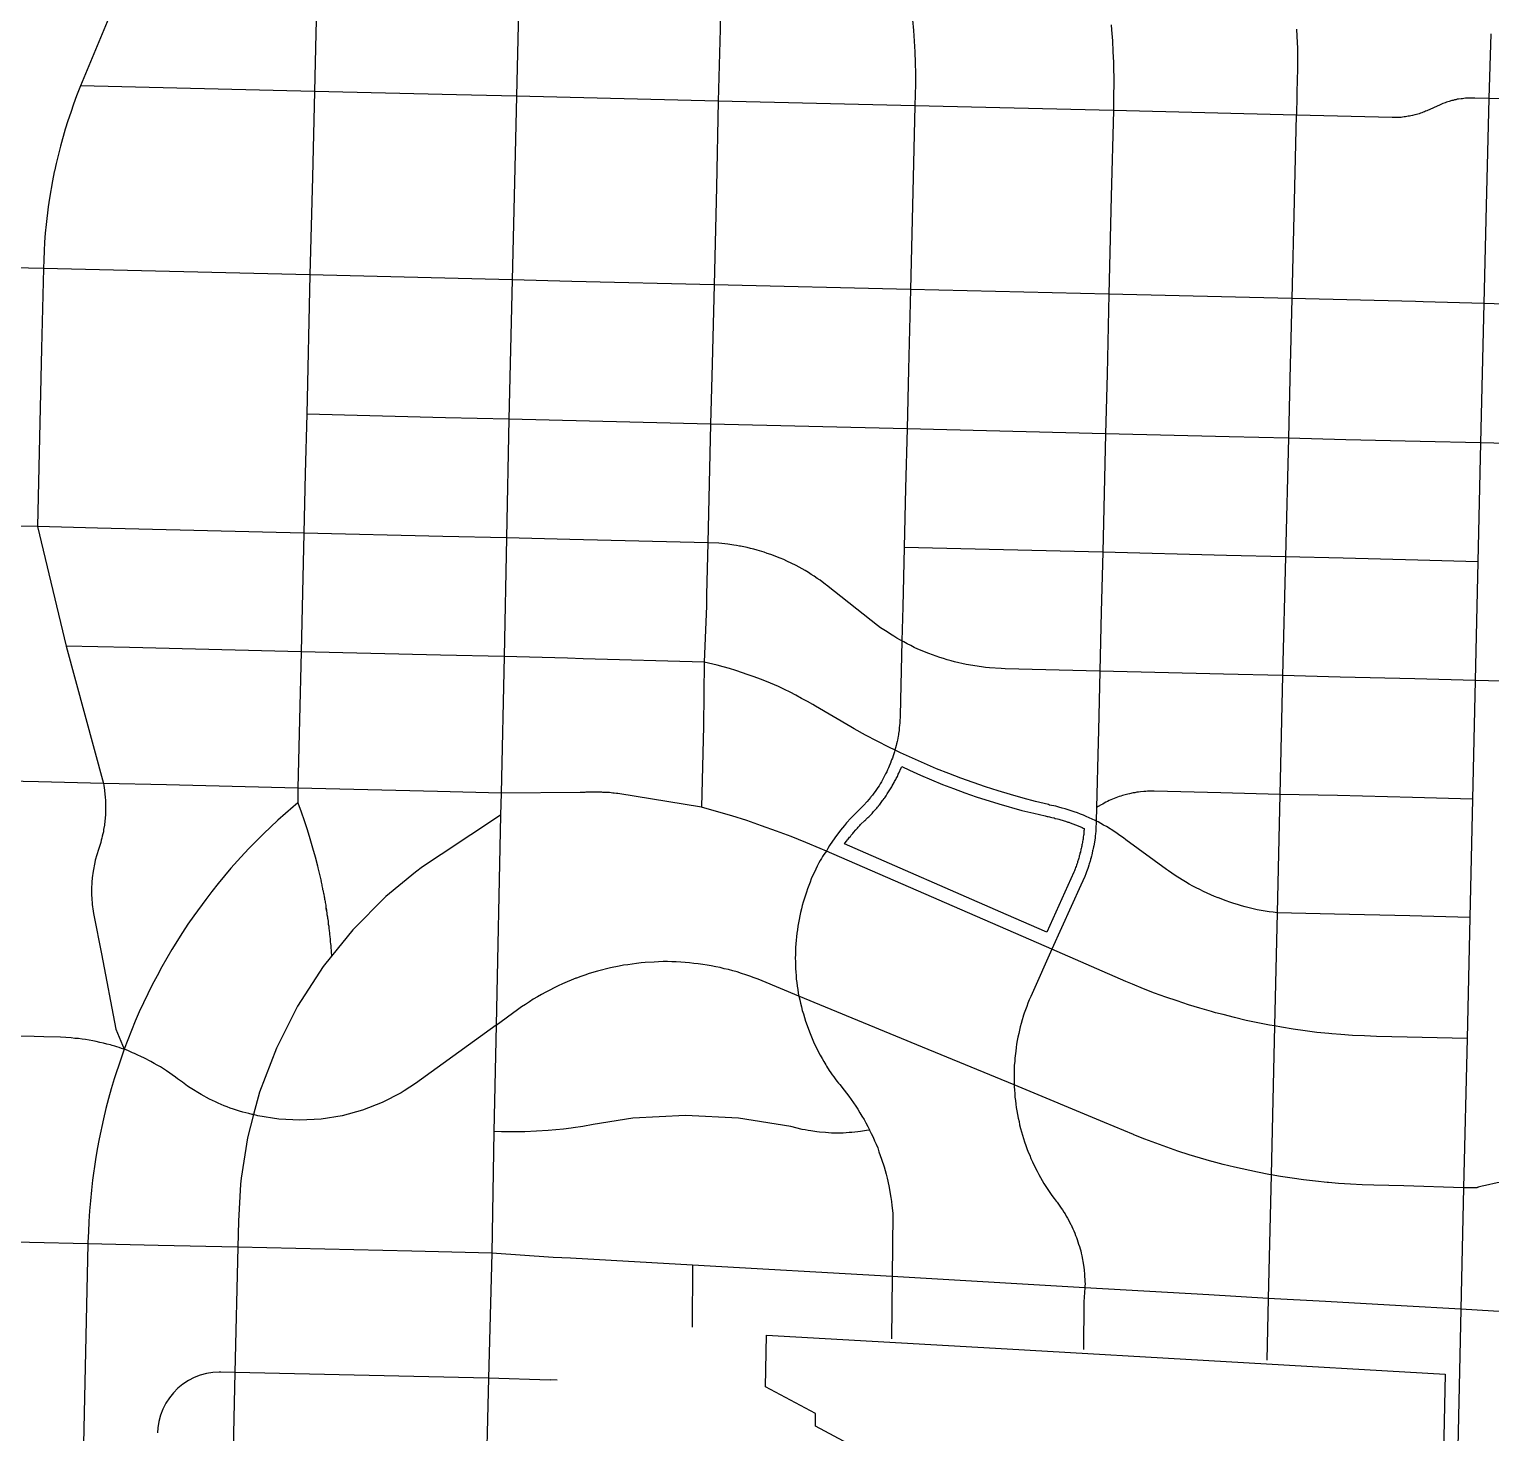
# Model space of a CAD drawing. Extents: x 1 to 394, y 101 to 384.
# Drawn here: x 197.15 to 225.14, y 202.04 to 228.93 of the extents above; entities that cross this region are included whole.
import ezdxf

# ---------------------------------------------------------------- set-up
doc = ezdxf.new("R2010")
doc.units = 0
doc.layers.get('0').update_dxf_attribs({"linetype": 'CONTINUOUS'})

msp = doc.modelspace()

# ---------------------------------------------------------------- linework, layer by layer
at = {"color": 4}
for points in [[(199.149342, 230.31514), (198.670533, 229.148809), (198.130342, 227.843338)], [(202.722009, 229.967288), (202.660617, 229.860888), (202.636101, 228.845974)], [(206.519754, 229.287947), (206.47879, 227.642806)], [(210.382977, 229.193826), (210.382977, 228.931913), (210.346099, 227.548685)], [(214.062043, 229.107887), (214.082472, 228.90327), (214.106987, 228.494025), (214.115368, 228.285311), (214.119559, 228.080694), (214.119559, 227.876077), (214.115368, 227.671449), (214.106987, 227.466832), (214.106987, 227.458451)], [(217.86797, 229.013756), (217.876351, 228.91559), (217.892694, 228.706887), (217.904952, 228.498174), (217.913333, 228.293546), (217.921714, 227.876129), (217.917524, 227.667416), (217.917524, 227.622367), (217.913333, 227.368635)], [(202.63607, 228.845974), (202.611555, 227.736928)], [(221.420176, 228.927816), (221.428557, 228.792774), (221.436938, 228.559503), (221.436938, 228.097059), (221.432748, 228.023408), (221.416404, 227.282686)], [(225.140163, 228.837792), (225.103286, 227.601885)], [(198.130342, 227.843338), (198.118084, 227.810651), (198.056692, 227.655137), (197.995299, 227.495538), (197.942079, 227.335928), (197.888858, 227.172232), (197.835637, 227.012632), (197.745644, 226.68524), (197.663822, 226.357849), (197.631135, 226.210517)], [(202.611513, 227.736928), (198.130342, 227.843338)], [(202.611513, 227.736928), (202.57055, 226.091787)], [(205.332961, 227.671449), (202.611513, 227.736928)], [(206.478832, 227.642806), (205.332961, 227.671407)], [(206.478832, 227.642806), (206.441955, 225.997665)], [(210.346141, 227.548685), (206.478832, 227.642764)], [(225.103328, 227.601885), (224.833232, 227.610266), (224.706361, 227.610266), (224.67776, 227.606076), (224.653245, 227.606076), (224.624644, 227.601885), (224.600129, 227.597694), (224.571528, 227.597694), (224.522393, 227.589313), (224.493793, 227.585123), (224.469277, 227.576741), (224.444762, 227.572551), (224.420247, 227.564169), (224.391646, 227.559979), (224.342511, 227.543635), (224.317996, 227.539445), (224.293481, 227.531064), (224.268966, 227.518806), (224.219831, 227.502463), (224.195316, 227.490205), (224.170801, 227.481824), (223.91707, 227.367232), (223.892555, 227.35885), (223.868039, 227.346593), (223.843524, 227.338212), (223.819009, 227.325954), (223.794494, 227.317573), (223.765893, 227.309192), (223.716758, 227.292848), (223.688157, 227.288658), (223.639022, 227.272314), (223.610421, 227.268124), (223.585906, 227.263933), (223.557305, 227.259742), (223.53279, 227.255552), (223.504189, 227.251361), (223.479674, 227.24717), (223.451073, 227.24298), (223.426558, 227.238789), (223.373337, 227.238789), (223.344736, 227.234599), (223.254743, 227.234599), (221.417253, 227.279648)], [(225.103328, 227.601885), (225.054193, 225.547499)], [(226.253295, 227.569146), (225.103328, 227.601833)], [(210.346141, 227.548685), (210.309264, 225.903534)], [(214.107061, 227.45865), (210.346141, 227.548643)], [(214.107061, 227.45865), (214.070183, 225.813509)], [(217.912987, 227.368614), (214.107061, 227.458608)], [(217.912987, 227.368614), (217.872024, 225.723473)], [(221.416079, 227.282675), (217.912987, 227.368583)], [(221.416079, 227.282675), (221.375116, 225.637534)], [(197.631062, 226.210465), (197.626871, 226.194121), (197.594184, 226.026329), (197.536878, 225.690755), (197.512363, 225.522963), (197.471399, 225.187389), (197.455056, 225.019597), (197.442798, 224.851815), (197.434417, 224.684023), (197.426036, 224.512145), (197.421845, 224.344353)], [(202.570592, 226.091787), (202.525543, 224.221568)], [(206.441997, 225.997665), (206.396948, 224.127436)], [(210.309316, 225.903534), (210.264267, 224.033315)], [(214.070225, 225.813509), (214.025176, 223.943279)], [(217.872066, 225.723473), (217.827017, 223.853244), (217.790171, 222.318599)], [(221.375158, 225.637534), (221.330109, 223.767305)], [(225.054224, 225.547499), (225.009175, 223.67727)], [(197.422359, 224.344332), (195.106059, 224.397552)], [(197.422359, 224.344332), (197.385481, 222.813783)], [(202.525574, 224.221568), (197.422359, 224.344332)], [(202.525574, 224.221568), (202.464181, 221.553319)], [(206.396979, 224.127436), (202.525574, 224.221515)], [(206.396979, 224.127436), (206.335587, 221.459198)], [(207.538764, 224.098793), (206.396979, 224.127394)], [(210.264298, 224.033315), (207.538764, 224.098793)], [(210.264298, 224.033315), (210.227421, 222.51913)], [(214.025207, 223.943279), (210.264298, 224.033273)], [(214.025207, 223.943279), (213.98833, 222.41272), (213.959781, 221.275042)], [(217.827048, 223.853244), (214.025207, 223.943237)], [(221.33014, 223.767305), (217.827048, 223.853213)], [(221.33014, 223.767305), (221.293263, 222.23266)], [(223.695543, 223.710009), (221.33014, 223.767315)], [(223.846961, 223.705923), (223.695543, 223.710114)], [(225.009207, 223.67727), (223.846961, 223.705871)], [(225.009207, 223.67727), (224.943728, 221.004936)], [(229.580413, 223.525852), (225.009207, 223.67727)], [(197.385523, 222.813783), (197.303701, 219.400716)], [(210.227463, 222.51913), (210.198862, 221.365066)], [(217.790213, 222.318599), (217.761612, 221.18091)], [(221.293305, 222.23266), (221.264704, 221.094971)], [(202.464192, 221.553319), (202.435591, 220.41563)], [(205.120151, 221.487841), (202.464192, 221.553319)], [(206.335597, 221.459198), (205.120151, 221.487841)], [(206.335597, 221.459198), (206.286462, 219.18382)], [(210.19882, 221.365066), (206.335597, 221.459146)], [(210.19882, 221.365066), (210.170219, 220.227388)], [(213.959729, 221.275042), (210.19882, 221.365035)], [(213.959729, 221.275042), (213.931128, 220.137353)], [(217.76157, 221.18091), (213.959729, 221.274989)], [(217.76157, 221.18091), (217.732969, 220.043221)], [(220.131069, 221.123614), (217.76157, 221.18092)], [(221.264662, 221.094971), (220.131069, 221.123572)], [(221.264662, 221.094971), (221.211441, 218.823689)], [(222.365515, 221.066328), (221.264662, 221.094929)], [(223.789664, 221.033589), (222.365515, 221.066328)], [(224.943728, 221.004936), (223.789664, 221.033536)], [(224.943728, 221.004936), (224.890508, 218.729568)], [(229.514935, 220.890354), (224.943728, 221.004936)], [(202.435539, 220.41563), (202.406938, 219.277952)], [(210.170167, 220.227388), (210.145652, 219.089699)], [(213.931086, 220.137353), (213.906571, 218.999664)], [(217.732917, 220.043221), (217.708402, 218.909628)], [(197.30367, 219.400716), (196.182356, 219.425231)], [(197.30367, 219.400716), (197.85615, 217.11307)], [(198.453637, 219.372073), (197.30367, 219.400674)], [(202.406896, 219.277952), (198.453637, 219.372031)], [(202.406896, 219.277952), (202.382381, 218.140263)], [(205.071048, 219.212473), (202.406896, 219.277952)], [(206.286483, 219.18382), (206.241434, 216.912538), (205.02603, 216.941139)], [(206.286483, 219.18382), (205.071048, 219.212421)], [(207.501929, 219.155177), (206.286483, 219.183778)], [(210.14562, 219.089699), (207.501929, 219.155177)], [(210.14562, 219.089699), (210.121105, 218.095245)], [(212.420988, 218.279402), (212.400558, 218.291659), (212.294159, 218.373481), (212.240938, 218.410358), (212.183631, 218.451322), (212.126325, 218.484008), (212.073104, 218.520886), (212.011711, 218.557763), (211.839823, 218.655928), (211.655666, 218.741836), (211.59836, 218.770437), (211.532881, 218.794952), (211.348714, 218.868602), (211.283236, 218.889031), (211.221843, 218.909461), (211.090887, 218.950424), (211.025408, 218.966767), (210.964016, 218.983111), (210.898537, 218.999454), (210.767581, 219.023969), (210.751237, 219.02816), (210.693931, 219.036541), (210.64071, 219.048798), (210.526128, 219.065142), (210.468821, 219.069333), (210.411515, 219.077714), (210.354208, 219.081904), (210.145494, 219.090286)], [(213.906529, 218.999664), (213.877928, 217.861975)], [(217.70837, 218.909628), (213.902433, 218.999622)], [(217.70837, 218.909628), (217.679769, 217.767853)], [(220.077869, 218.848246), (217.70837, 218.909639)], [(222.312316, 218.795046), (221.211462, 218.823647), (220.077869, 218.848204)], [(221.211462, 218.823689), (221.154155, 216.548322)], [(223.740561, 218.758211), (222.312316, 218.795088)], [(224.890528, 218.729568), (223.740561, 218.758169)], [(224.890528, 218.729568), (224.841394, 216.45419)], [(202.382339, 218.140263), (202.353738, 217.002574)], [(210.121063, 218.095245), (210.116873, 217.886532)], [(213.861512, 217.211287), (213.832911, 217.227631), (213.767432, 217.264508), (213.70604, 217.301385), (213.640561, 217.342349), (213.579169, 217.383312), (213.513691, 217.424275), (213.452298, 217.465239), (213.394991, 217.510288), (213.272217, 217.600281), (213.272217, 217.604472), (212.420998, 218.279716)], [(210.116967, 217.886532), (210.076004, 216.806139)], [(213.877886, 217.861975), (213.861543, 217.211287)], [(217.679717, 217.767853), (217.651074, 216.634261)], [(197.85615, 217.11307), (198.56823, 214.481657)], [(199.071586, 217.084427), (197.85615, 217.113028)], [(202.353696, 217.002574), (199.071586, 217.084395)], [(202.353696, 217.002574), (202.325095, 215.697103)], [(205.02603, 216.941192), (202.353696, 217.002584)], [(213.861512, 217.211287), (213.836996, 216.077695)], [(217.651074, 216.634261), (215.838141, 216.67931), (215.760405, 216.6835), (215.539413, 216.695758), (215.461677, 216.704139), (215.388027, 216.71252), (215.093374, 216.761655), (214.872393, 216.81079), (214.802828, 216.831219), (214.729178, 216.851649), (214.659614, 216.872078), (214.585964, 216.896593), (214.37725, 216.970243), (214.168537, 217.056151), (214.098973, 217.088838), (214.033494, 217.121524), (213.96393, 217.154211), (213.898452, 217.191089), (213.861574, 217.211518)], [(206.241465, 216.912538), (206.184159, 214.2975)], [(207.456911, 216.879799), (206.241465, 216.912486)], [(210.076045, 216.806139), (207.759746, 216.871617), (207.456911, 216.879998)], [(210.076045, 216.806139), (210.059702, 215.578425)], [(213.730555, 215.120076), (213.611877, 215.177383), (213.386799, 215.291975), (213.165807, 215.406557), (212.948911, 215.529332), (212.883433, 215.566209), (212.204092, 215.963165), (212.159043, 215.991766), (212.052643, 216.053159), (211.942147, 216.110465), (211.831651, 216.171858), (211.721155, 216.229164), (211.610659, 216.282385), (211.496077, 216.335606), (211.266903, 216.433771), (211.152311, 216.47882), (211.033632, 216.523869), (210.91905, 216.564833), (210.681694, 216.646654), (210.563005, 216.683532), (210.440241, 216.716219), (210.321563, 216.748905), (210.076014, 216.806212)], [(217.651074, 216.634261), (217.626559, 215.496572)], [(220.020573, 216.576964), (217.651074, 216.634261)], [(221.154166, 216.548322), (220.020573, 216.576923)], [(221.154166, 216.548322), (221.100945, 214.272943)], [(222.255019, 216.519668), (221.154166, 216.548269)], [(223.687361, 216.482843), (222.255019, 216.519721)], [(224.841414, 216.45419), (223.687361, 216.482791)], [(224.841414, 216.45419), (224.788194, 214.182908)], [(229.911891, 216.327329), (224.841414, 216.45419)], [(213.836955, 216.077695), (213.828573, 215.77486), (213.828573, 215.733897), (213.824383, 215.709381), (213.824383, 215.668418), (213.820192, 215.647989), (213.820192, 215.62756), (213.816001, 215.603045), (213.816001, 215.582615), (213.811811, 215.562186), (213.811811, 215.537671), (213.80762, 215.517242), (213.80762, 215.496813), (213.795363, 215.43542), (213.795363, 215.414991), (213.791172, 215.390476), (213.774829, 215.308654), (213.770638, 215.284139), (213.758381, 215.243176), (213.749999, 215.206298), (213.741618, 215.165335), (213.72936, 215.124372), (213.72936, 215.120181)], [(202.325043, 215.697103), (202.292356, 214.391622)], [(210.059681, 215.578425), (210.022804, 214.027405)], [(217.618335, 215.271494), (217.589734, 214.019212)], [(217.626517, 215.496572), (217.618136, 215.271494)], [(213.730555, 215.120076), (213.726364, 215.115886), (213.717983, 215.087285), (213.705725, 215.046321), (213.693468, 215.009444), (213.68121, 214.968481), (213.664867, 214.931603), (213.652609, 214.894726), (213.648419, 214.886345), (213.607456, 214.783989), (213.587026, 214.743026), (213.570683, 214.706148), (213.550254, 214.665185), (213.529824, 214.628308), (213.509395, 214.587344), (213.468432, 214.513694), (213.443917, 214.476817), (213.423488, 214.435854), (213.398972, 214.403167), (213.349837, 214.329517), (213.321237, 214.292639), (213.296721, 214.259953), (213.26812, 214.227266)], [(217.581499, 213.761395), (217.56107, 213.769776), (217.507849, 213.798377), (217.393267, 213.847512), (217.340047, 213.872027), (217.28274, 213.896542), (217.225433, 213.916972), (217.164041, 213.937401), (217.049448, 213.978364), (216.988056, 213.994708), (216.930749, 214.011051), (216.869357, 214.027394), (216.81205, 214.043738), (216.689275, 214.068253), (216.668846, 214.076634), (216.423297, 214.133941), (216.181855, 214.199419), (215.940402, 214.268983), (215.703035, 214.338548), (215.461593, 214.416283), (215.228322, 214.498105), (214.990966, 214.584013), (214.757695, 214.66992), (214.524425, 214.764), (214.295251, 214.862165), (213.836902, 215.066782), (213.730502, 215.120003)], [(197.328227, 214.5103), (196.145531, 214.538901)], [(198.56823, 214.481657), (197.328227, 214.510258)], [(198.56823, 214.481657), (198.576611, 214.440694), (198.580802, 214.395645), (198.589183, 214.354681), (198.597564, 214.27286), (198.601755, 214.227811), (198.610136, 214.145989), (198.610136, 213.892258), (198.601755, 213.810436), (198.597564, 213.765387), (198.589183, 213.683565), (198.57284, 213.601743), (198.568649, 213.556694), (198.560268, 213.515731), (198.54801, 213.474768), (198.539629, 213.433804), (198.527371, 213.392841), (198.51899, 213.351878), (198.506733, 213.310915)], [(199.779579, 214.453014), (198.56823, 214.481615)], [(202.292303, 214.391622), (199.779579, 214.453014)], [(204.170715, 214.346604), (202.292303, 214.391653)], [(202.292303, 214.391622), (202.292303, 214.109248)], [(204.968734, 214.326143), (204.170715, 214.346573)], [(206.18418, 214.2975), (204.968734, 214.326101)], [(206.18418, 214.2975), (206.175798, 213.871891)], [(207.70246, 214.309779), (206.18418, 214.297521)], [(210.022846, 214.027405), (208.418626, 214.289318), (208.394111, 214.289318), (208.353148, 214.2977), (208.328632, 214.2977), (208.291755, 214.30189), (208.263154, 214.306081), (208.222191, 214.306081), (208.201762, 214.310271), (208.136283, 214.310271), (208.111768, 214.314462), (207.808933, 214.314462), (207.788504, 214.310271), (207.702597, 214.310271)], [(213.26812, 214.227926), (213.259739, 214.211582), (213.227052, 214.174705), (213.194366, 214.133742), (213.128887, 214.060092), (212.883349, 213.814543), (212.801527, 213.724549), (212.76465, 213.6795), (212.723686, 213.630365), (212.686809, 213.585316), (212.576313, 213.437995), (212.478148, 213.290663), (212.445461, 213.237443), (212.41686, 213.184222)], [(219.967373, 214.301597), (218.690545, 214.334284), (218.563675, 214.334284), (218.530988, 214.330093), (218.49411, 214.330093), (218.428632, 214.321712), (218.391755, 214.317521), (218.359068, 214.313331), (218.32219, 214.304949), (218.289504, 214.300759), (218.224025, 214.284415), (218.187148, 214.276034), (218.088983, 214.251519), (218.056296, 214.239261), (218.023609, 214.23088), (217.892652, 214.181745), (217.864051, 214.165402), (217.831365, 214.153144), (217.798678, 214.136801), (217.770077, 214.120457), (217.73739, 214.104114), (217.708789, 214.087771), (217.676102, 214.071427), (217.618796, 214.038741), (217.590195, 214.018311)], [(221.100966, 214.272943), (219.967373, 214.301544)], [(221.100966, 214.272943), (221.051831, 212.001662)], [(222.20182, 214.248386), (221.100966, 214.272902)], [(223.638247, 214.211561), (222.20182, 214.248439)], [(224.788215, 214.182908), (223.638247, 214.211509)], [(224.788215, 214.182908), (224.73908, 211.915723)], [(202.292303, 214.109248), (202.20231, 214.031512), (202.054978, 213.908748), (201.911743, 213.777791), (201.633465, 213.515878), (201.498412, 213.380824), (201.363359, 213.241686)], [(202.292303, 214.109248), (202.353696, 213.93737), (202.415088, 213.769577), (202.472395, 213.597699), (202.525616, 213.425821), (202.574751, 213.249847), (202.623886, 213.077969), (202.668935, 212.901994), (202.677316, 212.865117)], [(206.175987, 213.871891), (205.038308, 213.122986), (204.678178, 212.88562), (204.547221, 212.783264)], [(206.175987, 213.871891), (206.090079, 209.849069)], [(212.416902, 213.184368), (212.298213, 213.237589), (212.019935, 213.352182), (211.741647, 213.462667), (211.459273, 213.569077), (211.172813, 213.671433), (210.890429, 213.769598), (210.603969, 213.859592), (210.313402, 213.945499), (210.022846, 214.027321)], [(217.589692, 214.019212), (217.581311, 213.761395)], [(217.581499, 213.761395), (217.577309, 213.605881), (217.573118, 213.581366), (217.573118, 213.552765), (217.568927, 213.532336), (217.568927, 213.507821), (217.564737, 213.483306), (217.560546, 213.462877), (217.560546, 213.434276), (217.536031, 213.286955), (217.53184, 213.266525), (217.52765, 213.237925), (217.519269, 213.209324), (217.515078, 213.19298), (217.506697, 213.143845), (217.498316, 213.115244), (217.494125, 213.090729), (217.477782, 213.041594), (217.481972, 213.053852), (217.465629, 212.992459), (217.449285, 212.943324), (217.445095, 212.918809), (217.428751, 212.869674), (217.42037, 212.853331), (217.411989, 212.820644), (217.399731, 212.792043), (217.383388, 212.75108), (217.367045, 212.701945), (217.289309, 212.534163)], [(219.922356, 212.288132), (219.848706, 212.316733), (219.779141, 212.345334), (219.709577, 212.378021), (219.635927, 212.410708), (219.566363, 212.447585), (219.496799, 212.480272), (219.43132, 212.517149), (219.361756, 212.554027), (219.296278, 212.59499), (219.226714, 212.635953), (219.095757, 212.717775), (219.030279, 212.762824), (218.968886, 212.807873), (218.932009, 212.836474), (218.150354, 213.401222), (218.138097, 213.41348), (218.088962, 213.450357), (218.035741, 213.487235), (217.986606, 213.524112), (217.937471, 213.556799), (217.777861, 213.654964), (217.72464, 213.683565), (217.671419, 213.716252), (217.618199, 213.744853), (217.581321, 213.761196)], [(198.506837, 213.311229), (198.474151, 213.21715), (198.412758, 213.012532), (198.404377, 212.967483), (198.37169, 212.803787), (198.363309, 212.758738), (198.359118, 212.717775), (198.354928, 212.672726), (198.346546, 212.590904), (198.346546, 212.545855), (198.342356, 212.504892), (198.342356, 212.333014), (198.346546, 212.29205), (198.346546, 212.247001), (198.350737, 212.206038), (198.354928, 212.160989), (198.359118, 212.120026), (198.367499, 212.079062), (198.37169, 212.034013), (198.380071, 211.99305), (198.388452, 211.960363), (198.531688, 211.215544)], [(201.363328, 213.241665), (201.269249, 213.143499), (201.138292, 213.000264), (201.011432, 212.857029), (200.765882, 212.562376), (200.643108, 212.410959), (200.528526, 212.259542), (200.299352, 211.948514), (200.188856, 211.788915), (200.082456, 211.629305), (199.877839, 211.301913), (199.78376, 211.134131), (199.685594, 210.966339), (199.595601, 210.798557), (199.505607, 210.626669), (199.4197, 210.454791), (199.337878, 210.278816), (199.256056, 210.106938), (199.17832, 209.926867), (199.10467, 209.750904), (198.965532, 209.390773)], [(212.416902, 213.184368), (212.367767, 213.11889), (212.343252, 213.082013), (212.322823, 213.045135), (212.298307, 213.008258), (212.273792, 212.959123), (212.241106, 212.89773), (212.212505, 212.840424), (212.126597, 212.656267), (212.102082, 212.590789), (212.077567, 212.529396), (212.053052, 212.463918), (212.032623, 212.402525), (211.97123, 212.20609), (211.954887, 212.144698), (211.938543, 212.07922), (211.9222, 212.009655), (211.905856, 211.944177), (211.893599, 211.878699)], [(216.734377, 211.305957), (212.416902, 213.184368)], [(202.676991, 212.865159), (202.738384, 212.611428), (202.734193, 212.615618), (202.746451, 212.566483), (202.750641, 212.541968), (202.754832, 212.521539), (202.763213, 212.472404), (202.767404, 212.451975), (202.775785, 212.42746), (202.779976, 212.40703), (202.784166, 212.382515), (202.788357, 212.362086), (202.796738, 212.312951), (202.800929, 212.292522), (202.805119, 212.268007), (202.80931, 212.247577), (202.813501, 212.223062), (202.817691, 212.202633), (202.826072, 212.153498), (202.826072, 212.133069), (202.830263, 212.108554), (202.834454, 212.088125), (202.838644, 212.06361), (202.842835, 212.047266), (202.834454, 212.084144), (202.850797, 211.99415), (202.850797, 211.973721), (202.859178, 211.924586), (202.863369, 211.904157), (202.86756, 211.879642), (202.87175, 211.834592), (202.875941, 211.810077), (202.875941, 211.789648), (202.880131, 211.765133), (202.884322, 211.74879), (202.888513, 211.70374), (202.888513, 211.695359), (202.892703, 211.670844), (202.892703, 211.650415), (202.896894, 211.6259), (202.901084, 211.605471), (202.901084, 211.580955), (202.905275, 211.55644), (202.905275, 211.536011), (202.909466, 211.511496), (202.909466, 211.486981), (202.913656, 211.466552), (202.913656, 211.442037), (202.917847, 211.417521), (202.917847, 211.413331), (202.922038, 211.372368), (202.922038, 211.351938), (202.938381, 211.171868)], [(204.547221, 212.783316), (203.978376, 212.316775), (203.344053, 211.678366), (202.934808, 211.170904)], [(217.290943, 212.533681), (216.734377, 211.305957)], [(221.051852, 212.001662), (220.974116, 212.013919), (220.89638, 212.022301), (220.818644, 212.034558), (220.744994, 212.050901), (220.667258, 212.063159), (220.589522, 212.079502), (220.515872, 212.099932), (220.438137, 212.116275), (220.364486, 212.136704), (220.290836, 212.161219), (220.217186, 212.181649), (220.13945, 212.206164), (220.069886, 212.230679), (219.922565, 212.287985)], [(221.051852, 212.001662), (220.998631, 209.83679)], [(222.14862, 211.977115), (221.051852, 212.00163)], [(224.739101, 211.915723), (223.589144, 211.944324), (222.14862, 211.977063)], [(224.739101, 211.915723), (224.68588, 209.595337)], [(211.893075, 211.878898), (211.86856, 211.747941), (211.860179, 211.678377), (211.851797, 211.612898), (211.843416, 211.543334), (211.835035, 211.477856), (211.830844, 211.408292), (211.826654, 211.342813), (211.822463, 211.273249), (211.822463, 211.207771), (211.818273, 211.138207), (211.822463, 211.072728), (211.822463, 211.003164), (211.826654, 210.937686), (211.830844, 210.868121), (211.835035, 210.802643), (211.839226, 210.733079), (211.847607, 210.667601), (211.855988, 210.598036), (211.868246, 210.532558), (211.876627, 210.46708), (211.888884, 210.409773)], [(198.531394, 211.215921), (198.809672, 209.775398), (198.965186, 209.39072)], [(202.934808, 211.170904), (202.779305, 210.974469), (202.288218, 210.217382), (201.883069, 209.411181), (201.559763, 208.568144), (201.445181, 208.138439)], [(211.888979, 210.409721), (211.185081, 210.700287), (211.107345, 210.732974), (211.029609, 210.761575), (210.947788, 210.790176), (210.870052, 210.818777), (210.78823, 210.843292), (210.706408, 210.871893), (210.624586, 210.892322), (210.542765, 210.916837), (210.460943, 210.933181), (210.379121, 210.95361), (210.297299, 210.969953), (210.211392, 210.986297), (210.12957, 211.00264), (210.047748, 211.014898), (209.961841, 211.027155), (209.880019, 211.035536), (209.794111, 211.047794), (209.708204, 211.051985), (209.626382, 211.060366), (209.540474, 211.064556), (209.454567, 211.064556), (209.372745, 211.068747), (209.286837, 211.068747), (209.20093, 211.064556), (209.119108, 211.060366), (208.94723, 211.051985), (208.865408, 211.043603), (208.779501, 211.035222), (208.697679, 211.022965), (208.611771, 211.010707), (208.52995, 210.99845), (208.444042, 210.982106), (208.280346, 210.949419), (208.034797, 210.888027), (207.871101, 210.838892), (207.789279, 210.810291), (207.711543, 210.785776), (207.629722, 210.753089)], [(216.734377, 211.305957), (216.353785, 210.458835), (216.32927, 210.401528), (216.300669, 210.33605), (216.276154, 210.274657), (216.251639, 210.209179), (216.227124, 210.147786), (216.206695, 210.082308), (216.186266, 210.025001)], [(219.869156, 210.090511), (219.79142, 210.11094), (219.570428, 210.176419), (219.353532, 210.241897), (219.13254, 210.315547), (218.915644, 210.389197), (218.702845, 210.466933), (218.490035, 210.548755), (218.277236, 210.634662), (218.150365, 210.687883), (216.734398, 211.305831)], [(207.628789, 210.753487), (207.616532, 210.749297), (207.530624, 210.71661), (207.448802, 210.679732), (207.362895, 210.642855), (207.281073, 210.605978), (207.199251, 210.565014), (207.121515, 210.524051), (207.039694, 210.483088), (206.961958, 210.438039), (206.880136, 210.39299), (206.8024, 210.34794), (206.72875, 210.298805), (206.651014, 210.249671), (206.577364, 210.200536), (206.499628, 210.147315), (206.090383, 209.848576)], [(214.254382, 209.431642), (211.888979, 210.409721)], [(211.888979, 210.409721), (211.905322, 210.340156), (211.91758, 210.270592), (211.938009, 210.201028), (211.954352, 210.131464), (211.974782, 210.065985), (212.015745, 209.926836), (212.06488, 209.795879), (212.089395, 209.726315), (212.117996, 209.660837), (212.142511, 209.595358), (212.171112, 209.52988), (212.203799, 209.464402), (212.2324, 209.403009), (212.265086, 209.337531), (212.297773, 209.276138), (212.334651, 209.214746), (212.367337, 209.153353), (212.404215, 209.091961), (212.420558, 209.067446)], [(216.185993, 210.025033), (216.185993, 210.016651), (216.165564, 209.951173), (216.14922, 209.885695), (216.128791, 209.820216), (216.112448, 209.754738), (216.10019, 209.68926), (216.083847, 209.623781), (216.071589, 209.558303), (216.059332, 209.488739), (216.050951, 209.42326), (216.042569, 209.353696), (216.026226, 209.222739), (216.022035, 209.153175), (216.013654, 209.083611), (216.013654, 209.018133), (216.009463, 208.948568), (216.009463, 208.707116)], [(220.998652, 209.83679), (220.904573, 209.853134), (220.679485, 209.898183), (220.458503, 209.943232), (220.233415, 209.996453), (220.012433, 210.053759), (219.869198, 210.090637)], [(197.242288, 209.632162), (196.063678, 209.660763)], [(206.090048, 209.849069), (204.547221, 208.735937)], [(206.090048, 209.849069), (206.044999, 207.815143)], [(220.998652, 209.83679), (220.933174, 206.984385)], [(222.09542, 209.685373), (222.038113, 209.689563), (221.808939, 209.714079), (221.583861, 209.742679), (221.354687, 209.775366), (221.129598, 209.812244), (220.998642, 209.836759)], [(223.535944, 209.619894), (222.950724, 209.636238), (222.72155, 209.644619), (222.492376, 209.656877), (222.267298, 209.67322), (222.09542, 209.685478)], [(197.426444, 209.628077), (197.242288, 209.632267)], [(198.965186, 209.39072), (198.960995, 209.394911), (198.915946, 209.407168), (198.870897, 209.423512), (198.825848, 209.435769), (198.784885, 209.452113), (198.739836, 209.46437), (198.702958, 209.472751), (198.63748, 209.489095), (198.567916, 209.509524), (198.502437, 209.521782), (198.432873, 209.538125), (198.367395, 209.550383), (198.228256, 209.574898), (198.162777, 209.583279), (198.093213, 209.595536), (198.023649, 209.599727), (197.954085, 209.608108), (197.745371, 209.620366), (197.426162, 209.628747)], [(198.965186, 209.39072), (198.899707, 209.202467), (198.776933, 208.825962), (198.719626, 208.633623), (198.666405, 208.44537), (198.61727, 208.253031), (198.568136, 208.056596), (198.486314, 207.671908), (198.449436, 207.475473), (198.41675, 207.279038), (198.359443, 206.886168), (198.339014, 206.689733), (198.318584, 206.489201), (198.302241, 206.292766), (198.289983, 206.092245), (198.281602, 205.89581), (198.273221, 205.695279), (198.273221, 205.662592)], [(200.082414, 208.760483), (199.988335, 208.825962), (199.951457, 208.854562), (199.779579, 208.977327), (199.718187, 209.014204), (199.66088, 209.051081), (199.599488, 209.087959), (199.538095, 209.120646), (199.476703, 209.157523), (199.353939, 209.223001), (199.28846, 209.251602), (199.227068, 209.280203), (199.161589, 209.308804), (199.128903, 209.325148), (199.087939, 209.341491), (199.046976, 209.36192), (199.001927, 209.378264), (198.96505, 209.390521)], [(216.010019, 208.707283), (214.254382, 209.431642)], [(224.685901, 209.595337), (223.535944, 209.619853)], [(224.685901, 209.595337), (224.620422, 206.738847)], [(212.420988, 209.067414), (212.470123, 208.985593), (212.498724, 208.940543), (212.527325, 208.89958), (212.555926, 208.862703), (212.584526, 208.821739), (212.617213, 208.780776), (212.645814, 208.743899), (212.670329, 208.715298), (212.756237, 208.608898), (212.801286, 208.547506), (212.846335, 208.490199), (212.936329, 208.367424), (212.977292, 208.301946), (213.018255, 208.240554), (213.059218, 208.175075), (213.096096, 208.109597), (213.137059, 208.044119), (213.173936, 207.97864), (213.206623, 207.913162), (213.243501, 207.847683), (213.243501, 207.843493)], [(201.445181, 208.138439), (201.41658, 208.142629), (201.355188, 208.158973), (201.293795, 208.17123), (201.236489, 208.187574), (201.175096, 208.208003), (201.117789, 208.224346), (201.060483, 208.244776), (200.99909, 208.265205), (200.941784, 208.285634), (200.884477, 208.310149), (200.82717, 208.330578), (200.769864, 208.355094), (200.716643, 208.383695), (200.659336, 208.40821), (200.602029, 208.436811), (200.44243, 208.522718), (200.22962, 208.653675), (200.180485, 208.686362), (200.08232, 208.760012)], [(204.326229, 208.592701), (204.268922, 208.555824), (203.908791, 208.371667), (203.528199, 208.224336), (203.139426, 208.117936), (202.738363, 208.052458), (202.333225, 208.032029), (201.928076, 208.052458), (201.527013, 208.11385), (201.445192, 208.138365)], [(204.547221, 208.735937), (204.326229, 208.592701)], [(217.745195, 207.987021), (216.010019, 208.707283)], [(216.010019, 208.707283), (216.014209, 208.678682), (216.0184, 208.609118), (216.022591, 208.54364), (216.026781, 208.474076), (216.035162, 208.408597), (216.043544, 208.339033), (216.051925, 208.273555), (216.064182, 208.208076), (216.07644, 208.138512), (216.088698, 208.073034), (216.105041, 208.007555), (216.117298, 207.942077), (216.133642, 207.872513), (216.154071, 207.807035), (216.170415, 207.745642), (216.211378, 207.614685), (216.235893, 207.549207), (216.256322, 207.487814), (216.280837, 207.422336), (216.309438, 207.360944), (216.333953, 207.299551), (216.362554, 207.234073), (216.419861, 207.111298), (216.452548, 207.053992), (216.485234, 206.992599), (216.517921, 206.935292), (216.550608, 206.8739), (216.583295, 206.816593), (216.656945, 206.702011), (216.697908, 206.644705), (216.734786, 206.591484), (216.775749, 206.534177), (216.816712, 206.480956), (216.833055, 206.460527), (216.861656, 206.42365), (216.910791, 206.35), (216.939392, 206.313122), (216.963907, 206.272159), (216.988423, 206.235282), (217.008852, 206.194318), (217.033367, 206.157441), (217.094759, 206.034666), (217.103141, 206.026285)], [(201.445181, 208.138439), (201.330589, 207.696465), (201.207825, 206.918907)], [(213.243563, 207.843786), (213.239373, 207.843786), (213.186152, 207.831529), (213.07157, 207.815185), (213.018349, 207.806804), (212.903767, 207.798423), (212.850547, 207.794232), (212.735954, 207.785851), (212.510876, 207.785851), (212.45357, 207.790042), (212.400349, 207.794232), (212.285767, 207.802613), (212.232546, 207.810995), (212.117964, 207.827338), (212.064744, 207.835719), (212.007437, 207.844101), (211.954216, 207.856358), (211.733224, 207.913665), (210.730588, 208.073264), (209.71977, 208.122399), (208.708941, 208.069178), (207.947758, 207.946404), (207.751323, 207.913717), (207.567166, 207.885116)], [(219.803677, 207.242203), (219.795296, 207.242203), (219.578401, 207.303595), (219.365601, 207.369073), (219.148705, 207.438638), (218.935895, 207.512288), (218.727182, 207.590024), (218.514382, 207.667759), (218.305669, 207.753667), (218.297288, 207.757858), (217.744808, 207.987032)], [(206.04503, 207.815143), (206.008153, 205.48248)], [(207.567407, 207.884718), (207.53053, 207.880527), (207.383209, 207.860098), (207.235877, 207.847841), (207.08446, 207.831497), (206.642486, 207.806982), (206.196416, 207.806982), (206.044988, 207.815363)], [(213.243563, 207.843786), (213.27625, 207.778308), (213.308937, 207.708744), (213.337538, 207.639179), (213.370225, 207.569615), (213.398826, 207.500051), (213.423341, 207.426401), (213.472476, 207.287252), (213.521611, 207.139931), (213.54204, 207.070366), (213.558383, 206.996716), (213.578813, 206.923066), (213.611499, 206.775735), (213.623757, 206.702085), (213.6401, 206.624349), (213.648482, 206.550699), (213.660739, 206.477049), (213.66912, 206.399313), (213.685464, 206.251981), (213.685464, 206.227466)], [(220.933174, 206.984385), (220.892211, 206.992767), (220.671219, 207.03373), (220.229245, 207.131895), (220.012349, 207.185116), (219.803636, 207.242423)], [(201.207825, 206.918907), (201.191481, 206.804325), (201.154604, 206.100428), (201.142346, 205.601158)], [(220.933174, 206.984385), (220.879953, 204.618982)], [(222.029942, 206.837064), (222.005426, 206.837064), (221.780349, 206.861579), (221.55526, 206.89018), (221.334268, 206.918781), (221.113286, 206.955659), (220.933216, 206.98426)], [(225.77039, 206.902543), (225.704912, 206.894161), (225.631262, 206.889971), (225.557611, 206.88159), (225.262959, 206.832455), (225.041977, 206.78332), (224.972413, 206.766976), (224.898763, 206.746547), (224.894572, 206.742356), (224.882315, 206.742356), (224.878124, 206.738166), (224.857695, 206.738166), (224.853504, 206.733975), (224.833075, 206.733975), (224.620265, 206.738166)], [(223.474551, 206.771586), (222.901621, 206.787929), (222.676532, 206.79212), (222.451455, 206.804378), (222.226377, 206.820721), (222.029942, 206.837064)], [(224.620422, 206.738847), (223.474551, 206.771534)], [(224.620422, 206.738847), (224.567202, 204.410269)], [(213.685537, 206.227288), (213.677156, 205.03641)], [(217.10269, 206.026767), (217.114948, 205.99408), (217.135377, 205.953117), (217.15172, 205.912154), (217.17215, 205.871191), (217.188493, 205.826141), (217.204836, 205.785178), (217.217094, 205.744215), (217.233437, 205.699166), (217.245695, 205.658203), (217.262038, 205.613153), (217.274296, 205.568104), (217.286553, 205.527141), (217.294935, 205.482092), (217.307192, 205.437043), (217.339879, 205.256972), (217.34407, 205.211923), (217.352451, 205.166874), (217.360832, 205.07688), (217.360832, 205.031831), (217.365023, 204.986782), (217.365023, 204.941733), (217.369213, 204.896684), (217.365023, 204.851635), (217.365023, 204.823034)], [(197.156349, 205.691193), (195.994103, 205.715708)], [(198.273577, 205.66254), (197.156349, 205.691141)], [(198.273577, 205.66254), (198.163081, 200.64936)], [(199.619969, 205.633897), (198.273577, 205.662498)], [(204.477646, 205.523401), (201.142346, 205.601137), (199.619969, 205.633845)], [(201.142346, 205.601158), (201.08504, 203.198919)], [(206.008205, 205.48248), (204.477646, 205.523443)], [(206.008205, 205.48248), (205.946813, 203.088423)], [(207.514207, 205.388348), (207.182719, 205.404691), (206.008205, 205.482459)], [(209.850968, 205.253305), (207.514207, 205.388348)], [(209.850968, 205.253305), (209.842586, 204.066502)], [(213.677355, 205.03641), (209.850968, 205.253305)], [(213.677355, 205.03641), (213.661012, 203.845521)], [(217.364604, 204.8236), (213.677355, 205.03641)], [(217.364604, 204.8236), (217.344174, 204.553504), (217.339984, 203.636807)], [(219.742285, 204.684461), (217.364604, 204.8236)], [(220.879974, 204.618982), (219.742285, 204.684461)], [(220.879974, 204.618982), (220.851373, 203.436276)], [(221.972645, 204.55759), (220.879974, 204.618982)], [(223.421351, 204.475747), (221.972645, 204.557569)], [(224.567223, 204.410269), (223.421351, 204.475747)], [(224.567223, 204.410269), (224.542707, 203.223476)], [(225.713094, 204.340694), (224.567223, 204.410258)], [(224.542666, 203.223476), (224.362605, 195.075507)], [(201.08505, 203.198919), (200.814955, 203.20311), (200.786354, 203.20311), (200.66359, 203.198919), (200.540815, 203.17849), (200.422137, 203.145803), (200.307544, 203.100754), (200.197048, 203.043448), (200.090649, 202.977969), (199.996569, 202.896147), (199.910662, 202.81024), (199.832926, 202.712075), (199.763362, 202.609719), (199.710141, 202.499223), (199.665092, 202.384641), (199.632405, 202.261866), (199.611976, 202.139092), (199.607785, 202.045013)], [(201.08505, 203.198919), (201.031829, 200.853977)], [(205.946813, 203.088423), (201.08505, 203.198919)], [(205.946813, 203.088423), (205.889506, 200.743481)], [(207.125423, 203.055684), (205.946813, 203.088371)], [(207.260476, 203.051588), (207.125423, 203.055778)]]:
    msp.add_lwpolyline(points, dxfattribs=at)
at = {"color": 3}
for points in [[(213.173989, 213.790038), (213.194418, 213.814553), (213.210761, 213.830896), (213.227105, 213.843154), (213.292583, 213.908632), (213.304841, 213.924976), (213.321184, 213.945405), (213.337528, 213.961748), (213.349785, 213.978092), (213.382472, 214.010779), (213.394729, 214.027122), (213.411073, 214.047551), (213.42333, 214.063895), (213.439674, 214.080238), (213.451931, 214.100667), (213.464189, 214.117011), (213.480532, 214.133354), (213.49279, 214.153783), (213.505047, 214.170127), (213.521391, 214.190556), (213.533648, 214.206899), (213.545906, 214.227329), (213.558163, 214.243672), (213.582679, 214.284635), (213.594936, 214.300979), (213.619451, 214.341942), (213.631709, 214.358285), (213.668586, 214.419678), (213.676967, 214.436021), (213.713845, 214.497414), (213.722226, 214.517843), (213.734484, 214.538272), (213.742865, 214.558702), (213.755122, 214.579131), (213.763504, 214.595474), (213.775761, 214.615903), (213.792104, 214.656867), (213.804362, 214.681382), (213.845325, 214.783738), (213.857583, 214.804167), (214.009, 214.734603), (214.217714, 214.640523), (214.426417, 214.55053), (214.639227, 214.464622), (214.852026, 214.3828), (215.068932, 214.300979), (215.285828, 214.227329), (215.71962, 214.08819), (216.161593, 213.965415), (216.386682, 213.912194), (216.607674, 213.858974), (216.644551, 213.850592), (216.66498, 213.846402), (216.689495, 213.842211), (216.709925, 213.838021), (216.73444, 213.829639), (216.775403, 213.821258), (216.799918, 213.812877), (216.840881, 213.804496), (216.865397, 213.796114), (216.885826, 213.791924), (216.906255, 213.783543), (216.93077, 213.779352), (216.971733, 213.763009), (216.996248, 213.758818), (217.037212, 213.742475), (217.057641, 213.738284), (217.082156, 213.729903), (217.184512, 213.688939), (217.209027, 213.680558), (217.311383, 213.639595), (217.331812, 213.627337), (217.352241, 213.618956), (217.352241, 213.594441), (217.348051, 213.574012), (217.348051, 213.549497), (217.34386, 213.529067), (217.34386, 213.504552), (217.339669, 213.484123), (217.335479, 213.459608), (217.331288, 213.439179), (217.331288, 213.414664), (217.327098, 213.394234), (217.322907, 213.369719), (217.318716, 213.34929), (217.314526, 213.324775), (217.310335, 213.304346), (217.306144, 213.279831), (217.301954, 213.259401), (217.297763, 213.234886), (217.289382, 213.214457), (217.281001, 213.165322), (217.27262, 213.144893), (217.268429, 213.120378), (217.260048, 213.095863), (217.255857, 213.075433), (217.247476, 213.050918), (217.243285, 213.030489), (217.226942, 212.981354), (217.222751, 212.960925), (217.21437, 212.93641), (217.205989, 212.915981), (217.197608, 212.891465), (217.189226, 212.871036), (217.180845, 212.846521), (217.164502, 212.805558), (217.15612, 212.781043), (216.63639, 211.635172), (215.858832, 211.974842), (212.760888, 213.32533), (212.777232, 213.34576), (212.801747, 213.378446), (212.81809, 213.398876), (212.830348, 213.415219), (212.846691, 213.435648), (212.858949, 213.451992), (212.875292, 213.468335), (212.891636, 213.488764), (212.903893, 213.505108), (212.920237, 213.521451), (212.932494, 213.54188), (212.981629, 213.591015), (212.993887, 213.607359), (213.01023, 213.623702), (213.026573, 213.644131), (213.05926, 213.676818), (213.071518, 213.693161), (213.15334, 213.774983), (213.169683, 213.787241)], [(224.268484, 203.170276), (224.182577, 199.241575), (224.092583, 195.308778), (208.357317, 196.135439), (208.39828, 198.054772), (208.590619, 198.050582), (208.599, 198.320677), (208.889567, 198.897704), (209.106463, 199.372427), (209.229237, 199.368237), (209.233428, 199.638332), (209.597655, 200.39543), (211.623388, 200.354466), (212.904312, 200.960136), (212.920656, 201.786797), (212.564621, 201.979147), (212.20449, 202.171485), (212.208681, 202.412938), (211.246966, 202.924486), (211.271481, 203.914844), (215.879513, 203.652931), (224.268935, 203.170036)]]:
    msp.add_lwpolyline(points, dxfattribs=at)

doc.saveas('drawing.dxf')
